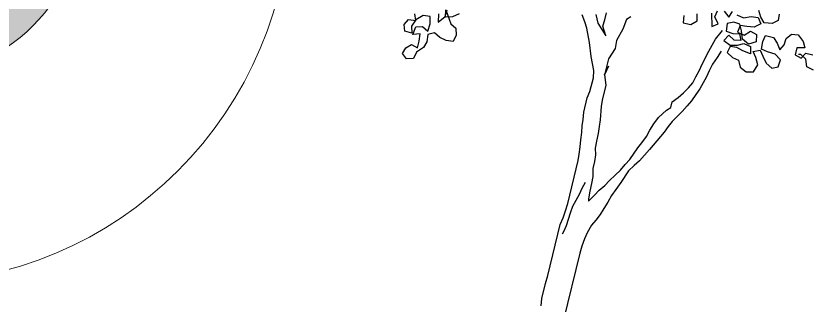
# Model space of a CAD drawing. Header units: inches. Extents: x 350994 to 353538, y 1581369 to 1583842.
# Drawn here: x 351678.343 to 351680.51, y 1583549.852 to 1583550.642 of the extents above; entities that cross this region are included whole.
import ezdxf

# ---------------------------------------------------------------- set-up
doc = ezdxf.new("R2010")
doc.units = ezdxf.units.IN
doc.header["$MEASUREMENT"] = 0
doc.linetypes.add('1', pattern=[0])
doc.layers.add('EP TF', color=5, linetype='Continuous')
doc.layers.add('TREE', color=81, linetype='1')

# ---------------------------------------------------------------- blocks, each defined once
blk = doc.blocks.new('EP1')
at = {"layer": 'EP TF', "lineweight": 5}
h = blk.add_hatch(color=252, dxfattribs=at)
edge = h.paths.add_edge_path()
edge.add_arc((351339.7712, 1583222.9137), 0.49, 0, 360)
at = {"layer": 'EP TF', "color": 252, "lineweight": 5}
for points in [[(351339.7712, 1583223.9637), (351339.7712, 1583221.8637)], [(351338.7212, 1583222.9137), (351340.8212, 1583222.9137)]]:
    blk.add_lwpolyline(points, dxfattribs=at)
for radius in [1.05, 0.49]:
    blk.add_circle((351339.7712, 1583222.9137), radius, dxfattribs=at)
blk = doc.blocks.new('TREE_4')
at = {"color": 94}
for points in [[(-80.2, 4358.3), (-60, 4320.7), (-8, 4268.6), (-34, 4312), (-31.1, 4343.8), (-31.1, 4378.5)], [(-6.4, 2924.2), (-12.1, 2958.9), (-12.1, 3034), (-9.1, 3074.5), (-8.9, 3329), (-3.1, 3363.6), (-0.2, 3398.3), (2.8, 3435.9), (3, 3649.9), (0.1, 3681.7), (-2.8, 3716.4), (-8.5, 3751.1), (-11.4, 3785.8), (-17.1, 3817.6), (-20, 3849.4), (-25.7, 3884.1), (-25.7, 3956.4), (-19.9, 3988.2), (-19.8, 4057.6), (-25.6, 4092.3), (-54.4, 4155.9), (-77.5, 4219.5), (-106.3, 4283.2), (-123.7, 4312.1), (-143.9, 4341)], [(336.2, 4453.4), (341.9, 4418.7), (379.5, 4418.6), (405.6, 4444.6), (396.9, 4476.4)], [(463.4, 4496.6), (480.7, 4433), (506.8, 4453.2), (483.7, 4482.1), (489.5, 4513.9)], [(521.3, 4519.7), (550.2, 4496.5), (561.8, 4528.3)], [(784.4, 4568.6), (787.3, 4536.8), (761.3, 4516.6), (723.7, 4510.8), (700.6, 4534), (683.2, 4562.9)], [(584.9, 4516.7), (619.6, 4510.9), (654.3, 4525.3), (689, 4528.2), (709.2, 4502.2), (680.3, 4479.1), (645.6, 4473.3), (613.8, 4470.5), (608, 4435.8), (642.6, 4429.9), (668.7, 4455.9), (700.5, 4447.2), (706.2, 4412.5), (674.4, 4392.3), (639.7, 4409.7), (625.3, 4447.3), (610.9, 4476.2), (579.1, 4479.2), (550.2, 4464.7), (553, 4427.1), (587.7, 4424.2), (619.5, 4430), (633.9, 4401), (602.1, 4395.3), (570.3, 4412.7), (553, 4380.9), (587.7, 4366.4), (622.4, 4375), (651.3, 4389.5), (686, 4383.6), (694.6, 4348.9), (654.1, 4354.8), (622.3, 4363.5), (590.5, 4360.6), (581.8, 4328.8), (613.6, 4311.4), (645.4, 4305.6), (659.9, 4273.8), (694.5, 4259.3), (729.2, 4268), (740.8, 4305.5), (723.5, 4337.4), (703.3, 4363.4), (735.1, 4377.8), (755.3, 4351.8), (778.4, 4322.8), (810.2, 4305.5), (839.2, 4319.9), (842.1, 4354.6), (810.3, 4374.9), (772.7, 4377.8), (740.9, 4383.6), (738.1, 4421.2), (743.9, 4453), (784.3, 4452.9), (807.4, 4429.8), (827.7, 4400.9), (842.1, 4429.8), (845.1, 4461.6), (865.3, 4487.6), (897.1, 4493.3), (928.9, 4467.3), (943.3, 4438.3), (905.8, 4429.7), (905.7, 4395), (937.5, 4386.3), (954.9, 4415.2), (989.6, 4415.2)], [(1009.8, 4342.9), (975.1, 4351.6), (960.6, 4386.3), (931.8, 4403.7), (920.2, 4400.8)], [(-724.8, 4205.9), (-752.7, 4184.5), (-785.1, 4175.1), (-792.5, 4209.7), (-753.5, 4149.7), (-724.3, 4134.3), (-715, 4101.9), (-722, 4068.9), (-756.7, 4065.7), (-789.7, 4072.7), (-818.9, 4088), (-849, 4072.6), (-845.7, 4038), (-854.9, 4007), (-882.5, 3977.4), (-889.5, 3944.4), (-921.9, 3935.1), (-947.1, 3954.6), (-938, 3985.6), (-914.2, 4006.9), (-883.2, 3997.8), (-882.4, 4032.6), (-885.6, 4067.3), (-920, 4055.8), (-915.2, 4094.9), (-882.8, 4104.2), (-853.7, 4088.9), (-850.9, 4125.8), (-858.2, 4160.3), (-892.9, 4157), (-922.6, 4129.4), (-935.7, 4094.1), (-926.4, 4061.7), (-961.2, 4062.6), (-972.5, 4092.8), (-957.1, 4122), (-922.5, 4125.3), (-933.8, 4155.6)], [(-822.2, 4182), (-814.7, 4143.4), (-787.2, 4177.1), (-786.4, 4211.9)], [(98.2, 3470.5), (118.5, 3505.2), (135.8, 3534.1), (156.1, 3563), (173.5, 3591.9), (193.8, 3623.7), (214, 3652.6), (228.5, 3684.4), (245.9, 3713.3), (269.1, 3776.9), (283.6, 3805.8), (298, 3840.4), (306.7, 3875.1), (318.3, 3909.8), (332.8, 3944.5), (361.8, 3987.8), (379.1, 4005.2), (379.2, 4034.1), (402.3, 4060.1), (422.6, 4089), (440, 4117.9), (454.5, 4146.8), (463.2, 4178.6), (471.9, 4213.3), (477.7, 4245.1), (495.1, 4314.4), (512.5, 4378), (535.7, 4427.2)], [(87.5, 4387.1), (70.1, 4369.8), (64.3, 4320.6), (46.9, 4259.9), (49.7, 4219.4), (29.4, 4164.5), (29.4, 4083.6), (38.1, 4129.8), (29.4, 4083.6), (46.7, 4037.3), (46.6, 3962.1), (49.5, 3930.3), (61, 3866.7), (63.8, 3834.9), (66.7, 3800.2), (66.7, 3762.6), (69.5, 3727.9), (78.2, 3696.1), (81, 3664.3), (81, 3629.6), (89.6, 3592), (92.5, 3557.3), (92.5, 3519.7), (95.3, 3482.1), (98.2, 3470.5)], [(552.9, 4328.8), (541.3, 4294.1), (526.8, 4256.6), (518.1, 4221.9), (512.3, 4190.1), (494.9, 4126.5), (483.3, 4094.7), (468.8, 4060), (454.3, 4031.1), (437, 3999.3), (402.2, 3941.5), (387.7, 3912.6), (376.1, 3880.8), (326.9, 3782.6), (292.1, 3719), (271.9, 3690.1), (251.6, 3658.3), (228.4, 3594.7), (213.9, 3557.2), (199.4, 3522.5), (190.7, 3487.8), (179.1, 3453.1), (167.5, 3421.3), (153.1, 3389.5), (138.6, 3360.6), (127, 3320.2), (121.2, 3288.4), (118.2, 3250.8), (115.3, 3216.1), (115, 2883.6)], [(60.7, 3554.4), (52, 3522.6), (46.2, 3490.8), (28.8, 3427.2), (25.8, 3392.5), (20, 3328.9), (14.2, 3297.1), (11.3, 3285.6)]]:
    blk.add_lwpolyline(points, dxfattribs=at)

msp = doc.modelspace()

# ---------------------------------------------------------------- block references
at = {"layer": 'EP TF', "color": 1, "lineweight": 5}
msp.add_blockref('EP1', (338.2721, 328.0479, 98.4574), dxfattribs=at)
at = {"layer": 'TREE', "lineweight": 5, "xscale": 0.0005632341247466223, "yscale": 0.0005632341530485974, "zscale": 0.0005632341444477617, "rotation": 346.4411541233163}
msp.add_blockref('TREE_4', (351679.3956, 1583548.2489), dxfattribs=at)

doc.saveas('drawing.dxf')
